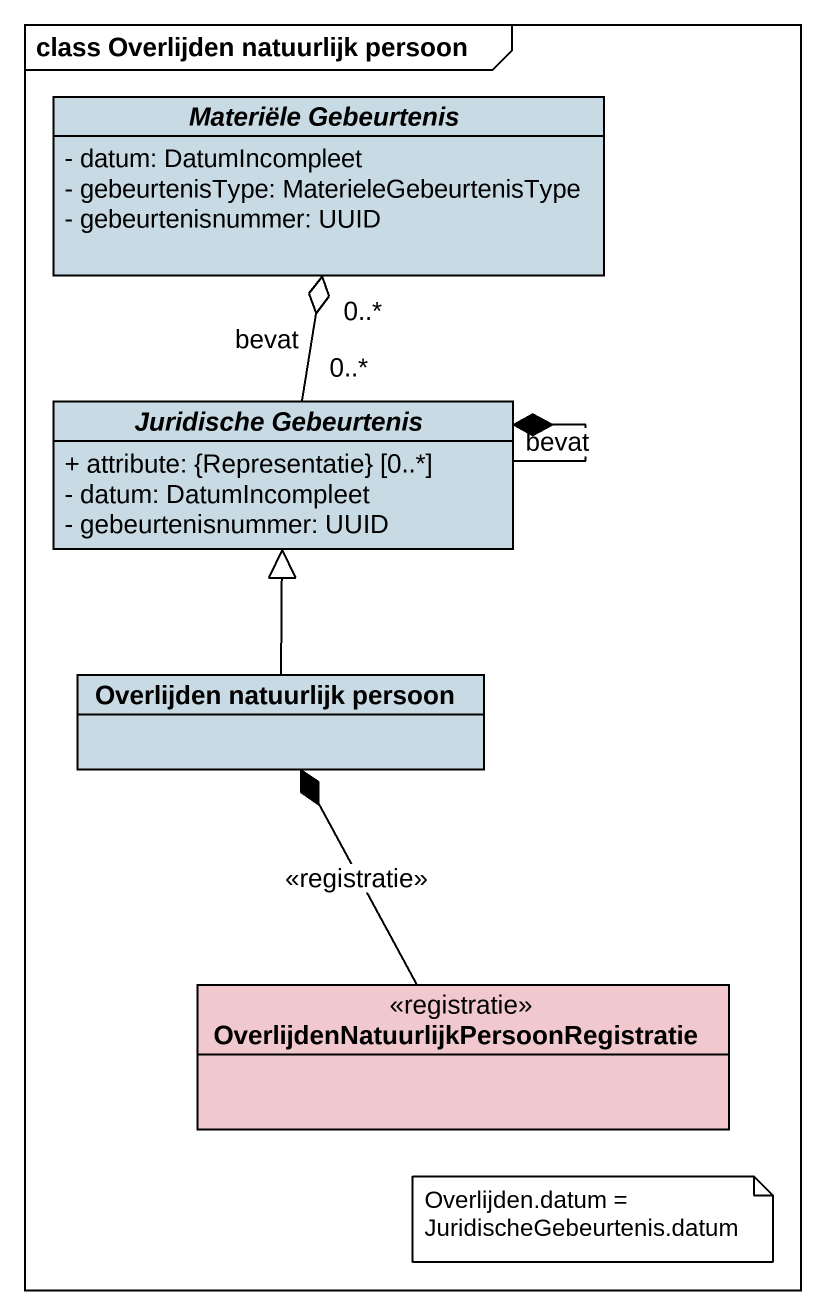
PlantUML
@startuml
mainframe class Overlijden natuurlijk persoon
hide circle
hide empty members
skinparam classAttributeIconSize 0
abstract class "Materiële Gebeurtenis" as Materiële_Gebeurtenis #C8DAE3 {
  - datum: DatumIncompleet
  - gebeurtenisType: MaterieleGebeurtenisType
  - gebeurtenisnummer: UUID
}
abstract class "Juridische Gebeurtenis" as Juridische_Gebeurtenis #C8DAE3 {
  + attribute: {Representatie} [0..*]
  - datum: DatumIncompleet
  - gebeurtenisnummer: UUID
}
class "Overlijden natuurlijk persoon" as Overlijden_natuurlijk #C8DAE3
class "OverlijdenNatuurlijkPersoonRegistratie" as OverlijdenNatuurlijkPersoonR <<registratie>> #F0C8CD
Juridische_Gebeurtenis "0..*" -up-o "0..*" Materiële_Gebeurtenis : bevat
Juridische_Gebeurtenis --* Juridische_Gebeurtenis : bevat
Overlijden_natuurlijk -up-|> Juridische_Gebeurtenis
OverlijdenNatuurlijkPersoonR -up-* Overlijden_natuurlijk : <<registratie>>
note as N1
  Overlijden.datum = JuridischeGebeurtenis.datum
end note
@enduml
